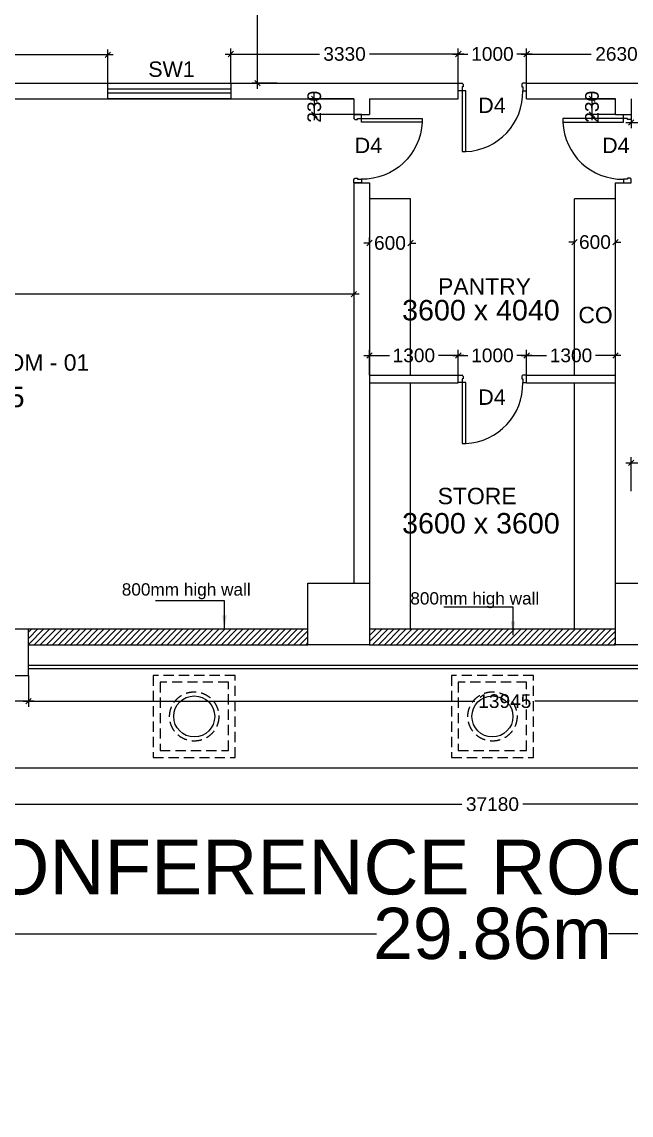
# Model space of a CAD drawing. Extents: x 7620542 to 7843793, y -6476226 to -6093835.
# Drawn here: x 7694532 to 7703449, y -6461907 to -6445912 of the extents above; entities that cross this region are included whole.
import ezdxf
from ezdxf.enums import TextEntityAlignment as Align

# ---------------------------------------------------------------- set-up
doc = ezdxf.new("R2010")
doc.units = 0
doc.header["$LTSCALE"] = 600
doc.header["$MEASUREMENT"] = 0
doc.header["$PDMODE"] = 35
doc.linetypes.add('HIDDEN', pattern=[0.375, 0.25, -0.125])
doc.layers.get('0').update_dxf_attribs({"linetype": 'CONTINUOUS'})
doc.layers.get('Defpoints').update_dxf_attribs({"linetype": 'CONTINUOUS'})
for name, color, linetype in [('chajja', 7, 'CONTINUOUS'), ('Counter', 7, 'CONTINUOUS'), ('DIM', 8, 'CONTINUOUS'), ('DIM-TEXT', 8, 'CONTINUOUS'), ('DOOR', 32, 'CONTINUOUS'), ('furniture', 33, 'CONTINUOUS'), ('joinery', 7, 'CONTINUOUS'), ('LA-column', 3, 'CONTINUOUS'), ('REVISIONS', 6, 'CONTINUOUS'), ('Room Dim', 1, 'CONTINUOUS'), ('TEXT', 6, 'CONTINUOUS'), ('wall hat', 172, 'CONTINUOUS'), ('Walls', 7, 'CONTINUOUS'), ('WIN', 151, 'CONTINUOUS'), ('Working Dim', 5, 'CONTINUOUS')]:
    doc.layers.add(name, color=color, linetype=linetype)
doc.styles.add('ari', font='arial.ttf')
doc.styles.add('ARIAL', font='arial.ttf')
doc.styles.add('RT', font='romant.shx')
doc.styles.get("Standard").update_dxf_attribs({"font": 'romans.shx'})
doc.dimstyles.new('int. dim', dxfattribs={"dimtxt": 450, "dimasz": 80, "dimexe": 80, "dimexo": 0, "dimgap": 70, "dimtad": 0, "dimdec": 0, "dimzin": 12, "dimdsep": 46, "dimtxsty": 'ari', "dimblk": 'OBLIQUE', "dimcen": 2, "dimdle": 80, "dimclrd": 256, "dimclre": 256, "dimclrt": 6, "dimadec": 0, "dimazin": 0, "dimtfac": 1, "dimtdec": 0, "dimtix": 1, "dimtmove": 2, "dimatfit": 3, "dimfxl": 1, "dimtolj": 1, "dimtzin": 0, "dimlwd": -1, "dimlwe": -1, "dimarcsym": 0})
doc.dimstyles.new('STANDARD$0', dxfattribs={"dimscale": 0, "dimtxt": 150, "dimasz": 125, "dimexe": 0.75, "dimexo": 1, "dimgap": 25, "dimtad": 1, "dimdec": 0, "dimdsep": 46, "dimtxsty": 'Standard', "dimblk1": 'DOT', "dimblk2": 'DOT', "dimsah": 1, "dimcen": 2.5, "dimclrd": 1, "dimclre": 1, "dimclrt": 3, "dimadec": 0, "dimazin": 0, "dimtfac": 1, "dimtdec": 0, "dimtmove": 0, "dimatfit": 3, "dimldrblk": 'DOT', "dimfxl": 1, "dimtolj": 1, "dimtzin": 0, "dimarcsym": 0})
doc.dimstyles.new('TEXT', dxfattribs={"dimscale": 0, "dimtxt": 600, "dimasz": 300, "dimexe": 300, "dimexo": 30, "dimgap": 50, "dimtad": 0, "dimdec": 0, "dimzin": 0, "dimdsep": 46, "dimtxsty": 'RT', "dimblk": 'OBLIQUE', "dimcen": 0.09, "dimdle": 300, "dimclrd": 256, "dimclre": 256, "dimclrt": 170, "dimadec": 0, "dimazin": 0, "dimtfac": 1, "dimtdec": 0, "dimtofl": 0, "dimtmove": 2, "dimatfit": 3, "dimfxl": 1, "dimfrac": 2, "dimtolj": 1, "dimtzin": 0, "dimlwd": -1, "dimlwe": -1, "dimarcsym": 0})

# ---------------------------------------------------------------- blocks, each defined once
blk = doc.blocks.new('_Oblique')
at = {"color": 0, "linetype": 'ByBlock', "lineweight": -2}
blk.add_line((-0.5, -0.5), (0.5, 0.5), dxfattribs=at)
blk = doc.blocks.new('*D411')
at = {"layer": 'Defpoints', "color": 0, "transparency": 16777216}
for p in [(7686719, -6449641, 5), (7699389, -6449641, 14), (7699389, -6449895)]:
    blk.add_point(p, dxfattribs=at)
at = {"layer": 'Working Dim', "transparency": 16777216}
for p, q in [((7686719, -6449641), (7686719, -6449975)), ((7699389, -6449641), (7699389, -6449975)), ((7686639, -6449895), (7692617, -6449895)), ((7699469, -6449895), (7693491, -6449895))]:
    blk.add_line(p, q, dxfattribs=at)
at = {"layer": 'Working Dim', "transparency": 16777216, "xscale": 80, "yscale": 80, "zscale": 80, "rotation": 180}
blk.add_blockref('_Oblique', (7686719, -6449895), dxfattribs=at)
at = {"layer": 'Working Dim', "transparency": 16777216, "xscale": 80, "yscale": 80, "zscale": 80}
blk.add_blockref('_Oblique', (7699389, -6449895), dxfattribs=at)
at = {"layer": 'Working Dim', "color": 6, "transparency": 16777216, "insert": (7693054, -6449895), "char_height": 200, "attachment_point": 5, "style": 'ari'}
blk.add_mtext('\\A1;12670', dxfattribs=at)
blk = doc.blocks.new('*D413')
at = {"layer": 'Defpoints', "color": 0, "transparency": 16777216}
for p in [(7716119, -6452362), (7703449, -6452776, 14), (7716119, -6452776, 5)]:
    blk.add_point(p, dxfattribs=at)
at = {"layer": 'Working Dim', "transparency": 16777216}
for p, q in [((7703449, -6452776), (7703449, -6452282)), ((7716119, -6452776), (7716119, -6452282)), ((7703369, -6452362), (7709347, -6452362)), ((7716199, -6452362), (7710221, -6452362))]:
    blk.add_line(p, q, dxfattribs=at)
at = {"layer": 'Working Dim', "transparency": 16777216, "xscale": 80, "yscale": 80, "zscale": 80, "rotation": 180}
blk.add_blockref('_Oblique', (7703449, -6452362), dxfattribs=at)
at = {"layer": 'Working Dim', "transparency": 16777216, "xscale": 80, "yscale": 80, "zscale": 80}
blk.add_blockref('_Oblique', (7716119, -6452362), dxfattribs=at)
at = {"layer": 'Working Dim', "color": 6, "transparency": 16777216, "insert": (7709784, -6452362), "char_height": 200, "attachment_point": 5, "style": 'ari'}
blk.add_mtext('\\A1;12670', dxfattribs=at)
blk = doc.blocks.new('*D415')
at = {"layer": 'Defpoints', "color": 0, "transparency": 16777216}
for p in [(7697980, -6440949), (7698268, -6440949, 5), (7698268, -6446809, 14)]:
    blk.add_point(p, dxfattribs=at)
at = {"layer": 'Working Dim', "transparency": 16777216}
for p, q in [((7698268, -6440949), (7697900, -6440949)), ((7697980, -6440869), (7697980, -6443511)), ((7697980, -6446889), (7697980, -6444247)), ((7698268, -6446809), (7697900, -6446809))]:
    blk.add_line(p, q, dxfattribs=at)
at = {"layer": 'Working Dim', "transparency": 16777216, "xscale": 80, "yscale": 80, "zscale": 80}
for p, rotation in [((7697980, -6440949), 90), ((7697980, -6446809), 270)]:
    blk.add_blockref('_Oblique', p, dxfattribs=dict(at, rotation=rotation))
at = {"layer": 'Working Dim', "color": 6, "transparency": 16777216, "insert": (7697980, -6443879), "char_height": 200, "attachment_point": 5, "rotation": 90, "style": 'ari'}
blk.add_mtext('\\A1;5860', dxfattribs=at)
blk = doc.blocks.new('*D828')
at = {"layer": 'Defpoints', "color": 0, "linetype": 'Continuous', "transparency": 16777216}
for p in [(7716349, -6454724, 4), (7686129, -6454884, 0), (7686129, -6458283)]:
    blk.add_point(p, dxfattribs=at)
at = {"layer": 'DIM-TEXT', "transparency": 16777216}
for p, q in [((7716349, -6454724), (7716349, -6458583)), ((7686129, -6454884), (7686129, -6458583)), ((7685829, -6458283), (7693264, -6458283)), ((7716649, -6458283), (7709214, -6458283))]:
    blk.add_line(p, q, dxfattribs=at)
at = {"layer": 'DIM-TEXT', "linetype": 'Continuous', "transparency": 16777216, "xscale": 300, "yscale": 300, "zscale": 300, "rotation": 180}
blk.add_blockref('_Oblique', (7686129, -6458283), dxfattribs=at)
at = {"layer": 'DIM-TEXT', "linetype": 'Continuous', "transparency": 16777216, "xscale": 300, "yscale": 300, "zscale": 300}
blk.add_blockref('_Oblique', (7716349, -6458283), dxfattribs=at)
at = {"layer": 'DIM-TEXT', "color": 170, "linetype": 'Continuous', "transparency": 16777216, "insert": (7701239, -6458283), "char_height": 750, "attachment_point": 5, "style": 'ari'}
blk.add_mtext('\\A1;{\\H1.067x;CONFERENCE ROOMS - 1 & 2}', dxfattribs=at)
blk = doc.blocks.new('*D877')
at = {"layer": 'Defpoints', "color": 0, "transparency": 16777216}
for p in [(7686489, -6454804), (7716349, -6455024), (7716349, -6459253)]:
    blk.add_point(p, dxfattribs=at)
at = {"layer": 'DIM', "color": 8, "transparency": 16777216}
for p, q in [((7686489, -6454804), (7686489, -6459553)), ((7716349, -6455024), (7716349, -6459553)), ((7686189, -6459253), (7699720, -6459253)), ((7716649, -6459253), (7703118, -6459253))]:
    blk.add_line(p, q, dxfattribs=at)
at = {"layer": 'DIM', "color": 8, "transparency": 16777216, "xscale": 300, "yscale": 300, "zscale": 300, "rotation": 180}
blk.add_blockref('_Oblique', (7686489, -6459253), dxfattribs=at)
at = {"layer": 'DIM', "color": 8, "transparency": 16777216, "xscale": 300, "yscale": 300, "zscale": 300}
blk.add_blockref('_Oblique', (7716349, -6459253), dxfattribs=at)
at = {"layer": 'DIM', "color": 7, "transparency": 16777216, "insert": (7701419, -6459253), "char_height": 750, "attachment_point": 5, "style": 'ari'}
blk.add_mtext('\\A1;29.86m', dxfattribs=at)
blk = doc.blocks.new('*D1177')
at = {"layer": 'Defpoints', "color": 0, "transparency": 16777216}
for p in [(7703449, -6447039), (7704549, -6447039), (7704549, -6447385)]:
    blk.add_point(p, dxfattribs=at)
at = {"layer": 'Working Dim', "transparency": 16777216}
for p, q in [((7703449, -6447039), (7703449, -6447465)), ((7704549, -6447039), (7704549, -6447465)), ((7703369, -6447385), (7703640, -6447385)), ((7704629, -6447385), (7704358, -6447385))]:
    blk.add_line(p, q, dxfattribs=at)
at = {"layer": 'Working Dim', "transparency": 16777216, "xscale": 80, "yscale": 80, "zscale": 80, "rotation": 180}
blk.add_blockref('_Oblique', (7703449, -6447385), dxfattribs=at)
at = {"layer": 'Working Dim', "transparency": 16777216, "xscale": 80, "yscale": 80, "zscale": 80}
blk.add_blockref('_Oblique', (7704549, -6447385), dxfattribs=at)
at = {"layer": 'Working Dim', "color": 6, "transparency": 16777216, "insert": (7703999, -6447385), "char_height": 200, "attachment_point": 5, "style": 'ari'}
blk.add_mtext('\\A1;1100', dxfattribs=at)
blk = doc.blocks.new('A$C760F7CC1')
at = {"layer": 'Working Dim', "color": 8, "linetype": 'HIDDEN'}
for points in [[(0, 1200), (0, 0), (1200, 0), (1200, 1200)], [(100, 1100), (100, 100), (1100, 100), (1100, 1100)]]:
    blk.add_lwpolyline(points, close=True, dxfattribs=at)
blk.add_circle((600, 600), 360, dxfattribs=at)
at = {"layer": 'Working Dim', "color": 3, "linetype": 'Continuous'}
blk.add_circle((600, 600), 300, dxfattribs=at)
blk = doc.blocks.new('*D1910')
at = {"layer": 'Defpoints', "color": 0, "transparency": 16777216}
for p in [(7682829, -6456824, -21), (7720009, -6456824, -21), (7720009, -6457358)]:
    blk.add_point(p, dxfattribs=at)
at = {"layer": 'Working Dim', "transparency": 16777216}
for p, q in [((7682829, -6456824), (7682829, -6457438)), ((7720009, -6456824), (7720009, -6457438)), ((7682749, -6457358), (7700973, -6457358)), ((7720089, -6457358), (7701865, -6457358))]:
    blk.add_line(p, q, dxfattribs=at)
at = {"layer": 'Working Dim', "transparency": 16777216, "xscale": 80, "yscale": 80, "zscale": 80, "rotation": 180}
blk.add_blockref('_Oblique', (7682829, -6457358), dxfattribs=at)
at = {"layer": 'Working Dim', "transparency": 16777216, "xscale": 80, "yscale": 80, "zscale": 80}
blk.add_blockref('_Oblique', (7720009, -6457358), dxfattribs=at)
at = {"layer": 'Working Dim', "color": 6, "transparency": 16777216, "insert": (7701419, -6457358), "char_height": 200, "attachment_point": 5, "style": 'ari'}
blk.add_mtext('\\A1;37180', dxfattribs=at)
blk = doc.blocks.new('*D1924')
at = {"layer": 'Defpoints', "color": 0, "transparency": 16777216}
for p in [(7692629, -6455474, 27), (7694629, -6455474, 27), (7694629, -6455851)]:
    blk.add_point(p, dxfattribs=at)
at = {"layer": 'Working Dim', "transparency": 16777216}
for p, q in [((7692629, -6455474), (7692629, -6455931)), ((7694629, -6455474), (7694629, -6455931)), ((7692549, -6455851), (7693259, -6455851)), ((7694709, -6455851), (7693999, -6455851))]:
    blk.add_line(p, q, dxfattribs=at)
at = {"layer": 'Working Dim', "transparency": 16777216, "xscale": 80, "yscale": 80, "zscale": 80, "rotation": 180}
blk.add_blockref('_Oblique', (7692629, -6455851), dxfattribs=at)
at = {"layer": 'Working Dim', "transparency": 16777216, "xscale": 80, "yscale": 80, "zscale": 80}
blk.add_blockref('_Oblique', (7694629, -6455851), dxfattribs=at)
at = {"layer": 'Working Dim', "color": 6, "transparency": 16777216, "insert": (7693629, -6455851), "char_height": 200, "attachment_point": 5, "style": 'ari'}
blk.add_mtext('\\A1;2000', dxfattribs=at)
blk = doc.blocks.new('*D1925')
at = {"layer": 'Defpoints', "color": 0, "transparency": 16777216}
for p in [(7694629, -6455474, 27), (7708572, -6455474, 27), (7708572, -6455851)]:
    blk.add_point(p, dxfattribs=at)
at = {"layer": 'Working Dim', "transparency": 16777216}
for p, q in [((7694629, -6455474), (7694629, -6455931)), ((7708572, -6455474), (7708572, -6455931)), ((7694549, -6455851), (7701163, -6455851)), ((7708652, -6455851), (7702038, -6455851))]:
    blk.add_line(p, q, dxfattribs=at)
at = {"layer": 'Working Dim', "transparency": 16777216, "xscale": 80, "yscale": 80, "zscale": 80, "rotation": 180}
blk.add_blockref('_Oblique', (7694629, -6455851), dxfattribs=at)
at = {"layer": 'Working Dim', "transparency": 16777216, "xscale": 80, "yscale": 80, "zscale": 80}
blk.add_blockref('_Oblique', (7708572, -6455851), dxfattribs=at)
at = {"layer": 'Working Dim', "color": 6, "transparency": 16777216, "insert": (7701600, -6455851), "char_height": 200, "attachment_point": 5, "style": 'ari'}
blk.add_mtext('\\A1;13945', dxfattribs=at)
blk = doc.blocks.new('1000')
at = {"layer": 'DOOR'}
for p, q in [((0, -100), (0, 0)), ((0, 0), (50, 0)), ((50, -100), (0, -100)), ((50, 0), (50, -2)), ((63, -49), (50, -49)), ((50, -49), (50, -100)), ((50, -100), (50, -901)), ((100, -100), (50, -100)), ((63, -13), (61, -13)), ((63, -13), (63, -49)), ((100, -901), (100, -100)), ((837, -13), (837, -49)), ((837, -13), (839, -13)), ((837, -49), (850, -49)), ((850, 0), (850, -2)), ((900, 0), (850, 0)), ((850, -49), (850, -100)), ((850, -100), (900, -100)), ((900, -100), (900, 0)), ((50, -901), (100, -901))]:
    blk.add_line(p, q, dxfattribs=at)
for centre, major_axis, start_param, end_param in [((50, -13), (-7.95, 7.95), 3.926991, 5.497787), ((850, -13), (7.95, 7.95), 0.785398, 2.356194)]:
    blk.add_ellipse(centre, major_axis=major_axis, ratio=1, start_param=start_param, end_param=end_param, dxfattribs=at)
at = {"layer": 'DOOR', "color": 145}
blk.add_ellipse((64, -115), major_axis=(-520, 590), ratio=1, start_param=2.464943, end_param=4.009476, dxfattribs=at)
blk = doc.blocks.new('*D2127')
at = {"layer": 'Defpoints', "color": 0, "transparency": 16777216}
for p in [(7699389, -6447039), (7698812, -6447269), (7699389, -6447269)]:
    blk.add_point(p, dxfattribs=at)
at = {"layer": 'Working Dim', "transparency": 16777216}
for p, q in [((7699389, -6447039), (7698732, -6447039)), ((7698812, -6447039), (7698812, -6446959)), ((7698812, -6447039), (7698812, -6447269)), ((7699389, -6447269), (7698732, -6447269)), ((7698812, -6447269), (7698812, -6447349))]:
    blk.add_line(p, q, dxfattribs=at)
at = {"layer": 'Working Dim', "transparency": 16777216, "xscale": 80, "yscale": 80, "zscale": 80}
for p, rotation in [((7698812, -6447039), 270), ((7698812, -6447269), 90)]:
    blk.add_blockref('_Oblique', p, dxfattribs=dict(at, rotation=rotation))
at = {"layer": 'Working Dim', "color": 6, "transparency": 16777216, "insert": (7698812, -6447154), "char_height": 200, "attachment_point": 5, "rotation": 90, "style": 'ari'}
blk.add_mtext('\\A1;230', dxfattribs=at)
blk = doc.blocks.new('*D2128')
at = {"layer": 'Defpoints', "color": 0, "transparency": 16777216}
for p in [(7699619, -6449147), (7700219, -6449147), (7700219, -6449147)]:
    blk.add_point(p, dxfattribs=at)
at = {"layer": 'Working Dim', "transparency": 16777216}
for p, q in [((7699619, -6449147), (7699539, -6449147)), ((7699619, -6449147), (7699619, -6449067)), ((7699619, -6449147), (7699628, -6449147)), ((7700219, -6449147), (7700210, -6449147)), ((7700219, -6449147), (7700219, -6449067)), ((7700219, -6449147), (7700299, -6449147))]:
    blk.add_line(p, q, dxfattribs=at)
at = {"layer": 'Working Dim', "transparency": 16777216, "xscale": 80, "yscale": 80, "zscale": 80}
blk.add_blockref('_Oblique', (7699619, -6449147), dxfattribs=at)
at = {"layer": 'Working Dim', "transparency": 16777216, "xscale": 80, "yscale": 80, "zscale": 80, "rotation": 180}
blk.add_blockref('_Oblique', (7700219, -6449147), dxfattribs=at)
at = {"layer": 'Working Dim', "color": 6, "transparency": 16777216, "insert": (7699919, -6449147), "char_height": 200, "attachment_point": 5, "style": 'ari'}
blk.add_mtext('\\A1;600', dxfattribs=at)
blk = doc.blocks.new('*D2129')
at = {"layer": 'Defpoints', "color": 0, "transparency": 16777216}
for p in [(7702619, -6449147), (7703219, -6449134), (7703219, -6449147)]:
    blk.add_point(p, dxfattribs=at)
at = {"layer": 'Working Dim', "transparency": 16777216}
for p, q in [((7702619, -6449134), (7702539, -6449134)), ((7702619, -6449147), (7702619, -6449054)), ((7702619, -6449134), (7702628, -6449134)), ((7703219, -6449134), (7703210, -6449134)), ((7703219, -6449147), (7703219, -6449054)), ((7703219, -6449134), (7703299, -6449134))]:
    blk.add_line(p, q, dxfattribs=at)
at = {"layer": 'Working Dim', "transparency": 16777216, "xscale": 80, "yscale": 80, "zscale": 80}
blk.add_blockref('_Oblique', (7702619, -6449134), dxfattribs=at)
at = {"layer": 'Working Dim', "transparency": 16777216, "xscale": 80, "yscale": 80, "zscale": 80, "rotation": 180}
blk.add_blockref('_Oblique', (7703219, -6449134), dxfattribs=at)
at = {"layer": 'Working Dim', "color": 6, "transparency": 16777216, "insert": (7702919, -6449134), "char_height": 200, "attachment_point": 5, "style": 'ari'}
blk.add_mtext('\\A1;600', dxfattribs=at)
blk = doc.blocks.new('*D2130')
at = {"layer": 'Defpoints', "color": 0, "transparency": 16777216}
for p in [(7700919, -6450792), (7699619, -6451079, 19), (7700919, -6451079, 19)]:
    blk.add_point(p, dxfattribs=at)
at = {"layer": 'Working Dim', "transparency": 16777216}
for p, q in [((7699619, -6451079), (7699619, -6450712)), ((7700919, -6451079), (7700919, -6450712)), ((7699539, -6450792), (7699910, -6450792)), ((7700999, -6450792), (7700628, -6450792))]:
    blk.add_line(p, q, dxfattribs=at)
at = {"layer": 'Working Dim', "transparency": 16777216, "xscale": 80, "yscale": 80, "zscale": 80, "rotation": 180}
blk.add_blockref('_Oblique', (7699619, -6450792), dxfattribs=at)
at = {"layer": 'Working Dim', "transparency": 16777216, "xscale": 80, "yscale": 80, "zscale": 80}
blk.add_blockref('_Oblique', (7700919, -6450792), dxfattribs=at)
at = {"layer": 'Working Dim', "color": 6, "transparency": 16777216, "insert": (7700269, -6450792), "char_height": 200, "attachment_point": 5, "style": 'ari'}
blk.add_mtext('\\A1;1300', dxfattribs=at)
blk = doc.blocks.new('*D2131')
at = {"layer": 'Defpoints', "color": 0, "transparency": 16777216}
for p in [(7701919, -6450792), (7700919, -6451079, 19), (7701919, -6451079, 19)]:
    blk.add_point(p, dxfattribs=at)
at = {"layer": 'Working Dim', "transparency": 16777216}
for p, q in [((7700919, -6451079), (7700919, -6450712)), ((7701919, -6451079), (7701919, -6450712)), ((7700839, -6450792), (7701060, -6450792)), ((7701999, -6450792), (7701778, -6450792))]:
    blk.add_line(p, q, dxfattribs=at)
at = {"layer": 'Working Dim', "transparency": 16777216, "xscale": 80, "yscale": 80, "zscale": 80, "rotation": 180}
blk.add_blockref('_Oblique', (7700919, -6450792), dxfattribs=at)
at = {"layer": 'Working Dim', "transparency": 16777216, "xscale": 80, "yscale": 80, "zscale": 80}
blk.add_blockref('_Oblique', (7701919, -6450792), dxfattribs=at)
at = {"layer": 'Working Dim', "color": 6, "transparency": 16777216, "insert": (7701419, -6450792), "char_height": 200, "attachment_point": 5, "style": 'ari'}
blk.add_mtext('\\A1;1000', dxfattribs=at)
blk = doc.blocks.new('*D2132')
at = {"layer": 'Defpoints', "color": 0, "transparency": 16777216}
for p in [(7703219, -6450792), (7701919, -6451079, 19), (7703219, -6451079)]:
    blk.add_point(p, dxfattribs=at)
at = {"layer": 'Working Dim', "transparency": 16777216}
for p, q in [((7701919, -6451079), (7701919, -6450712)), ((7703219, -6451079), (7703219, -6450712)), ((7701839, -6450792), (7702210, -6450792)), ((7703299, -6450792), (7702928, -6450792))]:
    blk.add_line(p, q, dxfattribs=at)
at = {"layer": 'Working Dim', "transparency": 16777216, "xscale": 80, "yscale": 80, "zscale": 80, "rotation": 180}
blk.add_blockref('_Oblique', (7701919, -6450792), dxfattribs=at)
at = {"layer": 'Working Dim', "transparency": 16777216, "xscale": 80, "yscale": 80, "zscale": 80}
blk.add_blockref('_Oblique', (7703219, -6450792), dxfattribs=at)
at = {"layer": 'Working Dim', "color": 6, "transparency": 16777216, "insert": (7702569, -6450792), "char_height": 200, "attachment_point": 5, "style": 'ari'}
blk.add_mtext('\\A1;1300', dxfattribs=at)
blk = doc.blocks.new('*D2133')
at = {"layer": 'Defpoints', "color": 0, "transparency": 16777216}
for p in [(7703219, -6447039), (7702876, -6447269), (7703219, -6447269)]:
    blk.add_point(p, dxfattribs=at)
at = {"layer": 'Working Dim', "transparency": 16777216}
for p, q in [((7703219, -6447039), (7702796, -6447039)), ((7702876, -6447039), (7702876, -6446959)), ((7702876, -6447039), (7702876, -6447269)), ((7703219, -6447269), (7702796, -6447269)), ((7702876, -6447269), (7702876, -6447349))]:
    blk.add_line(p, q, dxfattribs=at)
at = {"layer": 'Working Dim', "transparency": 16777216, "xscale": 80, "yscale": 80, "zscale": 80}
for p, rotation in [((7702876, -6447039), 270), ((7702876, -6447269), 90)]:
    blk.add_blockref('_Oblique', p, dxfattribs=dict(at, rotation=rotation))
at = {"layer": 'Working Dim', "color": 6, "transparency": 16777216, "insert": (7702876, -6447154), "char_height": 200, "attachment_point": 5, "rotation": 90, "style": 'ari'}
blk.add_mtext('\\A1;230', dxfattribs=at)
blk = doc.blocks.new('*D2135')
at = {"layer": 'Defpoints', "color": 0, "transparency": 16777216}
for p in [(7695789, -6446394), (7692164, -6446809), (7695789, -6446809)]:
    blk.add_point(p, dxfattribs=at)
at = {"layer": 'Working Dim', "transparency": 16777216}
for p, q in [((7692084, -6446394), (7693607, -6446394)), ((7692164, -6446809), (7692164, -6446314)), ((7695869, -6446394), (7694346, -6446394)), ((7695789, -6446809), (7695789, -6446314))]:
    blk.add_line(p, q, dxfattribs=at)
at = {"layer": 'Working Dim', "transparency": 16777216, "xscale": 80, "yscale": 80, "zscale": 80, "rotation": 180}
blk.add_blockref('_Oblique', (7692164, -6446394), dxfattribs=at)
at = {"layer": 'Working Dim', "transparency": 16777216, "xscale": 80, "yscale": 80, "zscale": 80}
blk.add_blockref('_Oblique', (7695789, -6446394), dxfattribs=at)
at = {"layer": 'Working Dim', "color": 6, "transparency": 16777216, "insert": (7693976, -6446394), "char_height": 200, "attachment_point": 5, "style": 'ari'}
blk.add_mtext('\\A1;3625', dxfattribs=at)
blk = doc.blocks.new('*D2136')
at = {"layer": 'Defpoints', "color": 0, "transparency": 16777216}
for p in [(7700919, -6446382), (7697589, -6446809), (7700919, -6446809)]:
    blk.add_point(p, dxfattribs=at)
at = {"layer": 'Working Dim', "transparency": 16777216}
for p, q in [((7697509, -6446382), (7698886, -6446382)), ((7697589, -6446809), (7697589, -6446302)), ((7700999, -6446382), (7699622, -6446382)), ((7700919, -6446809), (7700919, -6446302))]:
    blk.add_line(p, q, dxfattribs=at)
at = {"layer": 'Working Dim', "transparency": 16777216, "xscale": 80, "yscale": 80, "zscale": 80, "rotation": 180}
blk.add_blockref('_Oblique', (7697589, -6446382), dxfattribs=at)
at = {"layer": 'Working Dim', "transparency": 16777216, "xscale": 80, "yscale": 80, "zscale": 80}
blk.add_blockref('_Oblique', (7700919, -6446382), dxfattribs=at)
at = {"layer": 'Working Dim', "color": 6, "transparency": 16777216, "insert": (7699254, -6446382), "char_height": 200, "attachment_point": 5, "style": 'ari'}
blk.add_mtext('\\A1;3330', dxfattribs=at)
blk = doc.blocks.new('*D2137')
at = {"layer": 'Defpoints', "color": 0, "transparency": 16777216}
for p in [(7701919, -6446382), (7700919, -6446809), (7701919, -6446809)]:
    blk.add_point(p, dxfattribs=at)
at = {"layer": 'Working Dim', "transparency": 16777216}
for p, q in [((7700839, -6446382), (7701060, -6446382)), ((7700919, -6446809), (7700919, -6446302)), ((7701999, -6446382), (7701778, -6446382)), ((7701919, -6446809), (7701919, -6446302))]:
    blk.add_line(p, q, dxfattribs=at)
at = {"layer": 'Working Dim', "transparency": 16777216, "xscale": 80, "yscale": 80, "zscale": 80, "rotation": 180}
blk.add_blockref('_Oblique', (7700919, -6446382), dxfattribs=at)
at = {"layer": 'Working Dim', "transparency": 16777216, "xscale": 80, "yscale": 80, "zscale": 80}
blk.add_blockref('_Oblique', (7701919, -6446382), dxfattribs=at)
at = {"layer": 'Working Dim', "color": 6, "transparency": 16777216, "insert": (7701419, -6446382), "char_height": 200, "attachment_point": 5, "style": 'ari'}
blk.add_mtext('\\A1;1000', dxfattribs=at)
blk = doc.blocks.new('*D2138')
at = {"layer": 'Defpoints', "color": 0, "transparency": 16777216}
for p in [(7704549, -6446382), (7701919, -6446809), (7704549, -6446809)]:
    blk.add_point(p, dxfattribs=at)
at = {"layer": 'Working Dim', "transparency": 16777216}
for p, q in [((7701839, -6446382), (7702864, -6446382)), ((7701919, -6446809), (7701919, -6446302)), ((7704629, -6446382), (7703604, -6446382)), ((7704549, -6446809), (7704549, -6446302))]:
    blk.add_line(p, q, dxfattribs=at)
at = {"layer": 'Working Dim', "transparency": 16777216, "xscale": 80, "yscale": 80, "zscale": 80, "rotation": 180}
blk.add_blockref('_Oblique', (7701919, -6446382), dxfattribs=at)
at = {"layer": 'Working Dim', "transparency": 16777216, "xscale": 80, "yscale": 80, "zscale": 80}
blk.add_blockref('_Oblique', (7704549, -6446382), dxfattribs=at)
at = {"layer": 'Working Dim', "color": 6, "transparency": 16777216, "insert": (7703234, -6446382), "char_height": 200, "attachment_point": 5, "style": 'ari'}
blk.add_mtext('\\A1;2630', dxfattribs=at)

msp = doc.modelspace()

# ---------------------------------------------------------------- hatches: boundary and pattern name
at = {"layer": 'wall hat'}
h = msp.add_hatch(dxfattribs=at)
h.set_pattern_fill('ANSI31', color=256, scale=500, style=0)
h.paths.add_polyline_path([(7698718.976, -6454793.934), (7694629.029, -6454793.934), (7694629.029, -6455023.934), (7698718.976, -6455023.934)])
h = msp.add_hatch(dxfattribs=at)
h.set_pattern_fill('ANSI31', color=256, scale=500, style=0)
h.paths.add_polyline_path([(7703219.146, -6454793.957), (7699618.976, -6454793.962), (7699618.976, -6455024.009), (7703219.146, -6455024.004)])

# ---------------------------------------------------------------- linework, layer by layer
at = {"layer": 'chajja', "color": 6, "linetype": 'Continuous'}
msp.add_line((7682829.033, -6456823.679, -62.696), (7720009.232, -6456823.679, -62.696), dxfattribs=at)
at = {"layer": 'Counter', "color": 7}
for p, q in [((7700219.15, -6448498.88, -14.83), (7699618.705, -6448498.88, -14.83)), ((7700219.15, -6451078.961, -14.83), (7700219.15, -6448498.88, -14.83)), ((7702618.965, -6451078.958, -14.83), (7702618.965, -6448498.88, -14.83)), ((7703218.965, -6448498.88, -14.83), (7702618.965, -6448498.88, -14.83)), ((7700219.15, -6454793.961, -14.83), (7700219.15, -6451193.961, -14.83)), ((7702618.969, -6454793.958, 4.007), (7702618.965, -6451193.958, -14.83))]:
    msp.add_line(p, q, dxfattribs=at)
at = {"layer": 'furniture', "color": 6}
msp.add_line((7699618.529, -6454793.962, 4.007), (7702618.789, -6454793.958, 4.007), dxfattribs=at)
at = {"layer": 'LA-column', "color": 2, "flags": 128}
for points, elevation in [([(7699618.973, -6455023.934), (7698718.973, -6455023.934), (7698718.973, -6454123.934), (7699618.973, -6454123.934)], -5.339), ([(7704119.146, -6455023.934), (7703219.146, -6455023.934), (7703219.146, -6454123.934), (7704119.146, -6454123.934)], 4.007)]:
    msp.add_lwpolyline(points, close=True, dxfattribs=dict(at, elevation=elevation))
at = {"layer": 'REVISIONS'}
for p, q in [((7699618.705, -6451078.962, 4.007), (7700918.841, -6451078.961, 4.007)), ((7699618.705, -6451193.962, 4.007), (7700918.841, -6451193.961, 4.007)), ((7700918.841, -6451193.961, 4.007), (7700918.841, -6451078.961, 4.007)), ((7701918.841, -6451078.96, 4.007), (7703219.142, -6451078.957, 4.007)), ((7701918.841, -6451193.96, 4.007), (7701918.841, -6451078.96, 4.007)), ((7701918.841, -6451193.96, 4.007), (7703219.142, -6451193.957, 4.007))]:
    msp.add_line(p, q, dxfattribs=at)
at = {"layer": 'Walls', "linetype": 'Continuous'}
for p, q in [((7692753.981, -6446808.92, -14.83), (7700918.835, -6446808.92, -14.83)), ((7700918.835, -6447038.92, -14.83), (7700918.835, -6446808.92, -14.83)), ((7701918.835, -6446808.94, -14.83), (7704549.247, -6446808.936, -14.83)), ((7701918.835, -6447038.92, -14.83), (7701918.835, -6446808.939, -14.83)), ((7689163.715, -6447038.92, -14.83), (7699388.705, -6447038.92, -14.83)), ((7699388.705, -6447038.92, -14.83), (7699388.705, -6447268.9, -14.83)), ((7699618.705, -6447038.92, -14.83), (7700918.835, -6447038.92, -14.83)), ((7699618.705, -6447038.92, -14.83), (7699618.705, -6447268.9, -14.83)), ((7701918.835, -6447038.92, -14.83), (7703218.965, -6447038.92, -14.83)), ((7703218.965, -6447268.9, -14.83), (7703218.965, -6447038.92, -14.83)), ((7699388.705, -6447268.9, -14.83), (7699618.705, -6447268.9, -14.83)), ((7703218.965, -6447268.9, -14.83), (7703448.965, -6447268.9, -14.83)), ((7699388.705, -6448268.9, -14.83), (7699388.705, -6454123.724, -14.83)), ((7699388.705, -6448268.9, -14.83), (7699618.705, -6448268.9, -14.83)), ((7699618.705, -6448268.9, -14.83), (7699618.705, -6454123.724, -14.83)), ((7703218.965, -6454123.725, -14.83), (7703218.965, -6448268.9, -14.83)), ((7703218.965, -6448268.9, -14.83), (7703448.965, -6448268.9, -14.83)), ((7693529.029, -6454793.934, 4.007), (7694629.053, -6454793.934, 4.007)), ((7694629.053, -6455473.746, -36.104), (7694629.053, -6454793.764, -36.104))]:
    msp.add_line(p, q, dxfattribs=at)
at = {"layer": 'Walls', "color": 6, "linetype": 'Continuous'}
for p, q in [((7694629.053, -6454793.934, 4.007), (7698718.976, -6454793.934, 4.007)), ((7699618.976, -6454793.962, 4.007), (7703219.146, -6454793.957, 4.007)), ((7694629.053, -6455023.934, 4.007), (7698718.976, -6455023.934, 4.007)), ((7699618.976, -6455024.009, 4.007), (7703219.146, -6455024.004, 4.007))]:
    msp.add_line(p, q, dxfattribs=at)
at = {"layer": 'Walls', "linetype": 'Continuous', "elevation": -36.104}
msp.add_lwpolyline([(7692629.053, -6455023.746), (7692629.053, -6455473.746), (7694629.053, -6455473.746)], dxfattribs=at)
at = {"layer": 'WIN', "color": 4, "linetype": 'Continuous'}
for p, q in [((7694629.053, -6455323.746, -36.104), (7708571.596, -6455323.746, -36.104)), ((7694629.053, -6455373.746, -36.104), (7708571.596, -6455373.746, -36.104))]:
    msp.add_line(p, q, dxfattribs=at)
at = {"layer": 'WIN', "linetype": 'Continuous', "elevation": -14.83}
for points in [[(7695788.705, -6446808.92), (7697588.705, -6446808.92), (7697588.705, -6447038.92), (7695788.705, -6447038.92)], [(7695788.705, -6446891.703), (7697588.705, -6446891.703), (7697588.705, -6446956.137), (7695788.705, -6446956.137)]]:
    msp.add_lwpolyline(points, close=True, dxfattribs=at)

# ---------------------------------------------------------------- block references
for p in [(7696454.075, -6456673.747, -0.243), (7700819.133, -6456673.747, -8.174)]:
    msp.add_blockref('A$C760F7CC1', p)
at = {"layer": 'DOOR', "linetype": 'Continuous'}
for p, xscale, yscale, zscale, rotation in [((7700918.837, -6446808.938, -14.83), 1.111111115664273, 1.111111115664273, 1.111111115664273, 1.325483580373984e-05), ((7699389.158, -6447268.9, -14.83), -1.111111115664273, 1.111111114732921, 1.111111114893859, 89.99998674516415), ((7703448.965, -6447268.9, -14.83), 1.111111115664273, 1.111111115664273, 1.111111115664273, 270.0000132548358), ((7700918.843, -6451078.956, 4.007), 1.111111115664273, 1.111111115664273, 1.111111115664273, 1.325483580373984e-05)]:
    msp.add_blockref('1000', p, dxfattribs=dict(at, xscale=xscale, yscale=yscale, zscale=zscale, rotation=rotation))

# ---------------------------------------------------------------- texts
at = {"layer": 'Counter', "color": 10, "style": 'ARIAL'}
msp.add_text('CO', height=240, dxfattribs=at).set_placement((7702676.625, -6450320.426, -9.152))
at = {"layer": 'joinery', "style": 'ari'}
for s, p in [('SW1', (7696722.133, -6446716.076, -9.508)), ('D4', (7701411.635, -6447244.607, -14.83)), ('D4', (7699603.835, -6447831.605, -14.83)), ('D4', (7703225.232, -6447831.605, -14.83)), ('D4', (7701411.641, -6451514.625, 4.007))]:
    msp.add_text(s, height=225, dxfattribs=at).set_placement(p, align=Align.CENTER)
at = {"layer": 'Room Dim', "style": 'ARIAL'}
for s, p in [('3600 x 4040', (7701250.278, -6450279.797, -14.83)), ('12670 x 7755', (7693301.308, -6451549.267, -14.83)), ('3600 x 3600', (7701250.278, -6453397.487, -14.83))]:
    msp.add_text(s, height=300, dxfattribs=at).set_placement(p, align=Align.CENTER)
at = {"layer": 'TEXT', "color": 7, "style": 'ARIAL'}
for s, height, p in [('PANTRY', 240, (7701303.149, -6449902.119, -14.83)), ('CONFERENCE ROOM - 01', 240, (7693440.816, -6451015.149, -14.83)), ('STORE', 240, (7701194.852, -6452968.266, -14.83)), ('800mm high wall', 180, (7696937.233, -6454305.39, 4.007)), ('800mm high wall', 180, (7701160.431, -6454435.976, 4.007))]:
    msp.add_text(s, height=height, dxfattribs=at).set_placement(p, align=Align.CENTER)

# ---------------------------------------------------------------- dimensions: what is measured, and where the dimension line sits
at = {"layer": 'DIM'}
dim = msp.add_linear_dim(base=(7716349.054, -6459253.401, -14.83), p1=(7686489.12, -6454803.894, -14.83), p2=(7716349.054, -6455023.916, -14.83), angle=180, dimstyle='STANDARD$0', override={"dimscale": 1, "dimtxt": 750, "dimasz": 300, "dimexe": 300, "dimexo": 0, "dimgap": 1, "dimtad": 0, "dimdec": 2, "dimlfac": 0.001, "dimzin": 0, "dimpost": 'm', "dimtxsty": 'ari', "dimblk1": 'Oblique', "dimblk2": 'Oblique', "dimcen": 0, "dimdle": 300, "dimclrd": 8, "dimclre": 8, "dimclrt": 7, "dimadec": 2, "dimtdec": 2, "dimtmove": 2, "dimfxl": 0.75, "dimfrac": 1, "dimlwd": 65535, "dimlwe": 65535}, dxfattribs=at)
dim.commit()
dim.dimension.update_dxf_attribs({"geometry": '*D877', "text_midpoint": (7701419.087, -6459253.401, -14.83)})
at = {"layer": 'DIM-TEXT', "linetype": 'Continuous'}
dim = msp.add_linear_dim(base=(7686128.698, -6458283.434, -13.458), p1=(7716349.144, -6454723.934, -9.699), p2=(7686128.698, -6454883.903, -13.806), angle=180, text='{\\H1.067x;CONFERENCE ROOMS - 1 & 2}', dimstyle='TEXT', override={"dimscale": 1, "dimtxt": 750, "dimexo": 0, "dimtxsty": 'ari'}, dxfattribs=at)
dim.commit()
dim.dimension.update_dxf_attribs({"geometry": '*D828', "text_midpoint": (7701238.921, -6458283.434, -13.458)})
at = {"layer": 'Working Dim'}
dim = msp.add_linear_dim(base=(7697979.896, -6440948.739, -14.83), p1=(7698267.907, -6446808.92, -0.649), p2=(7698267.899, -6440948.739, -9.508), angle=90, dimstyle='int. dim', override={"dimtxt": 200}, dxfattribs=at)
dim.commit()
dim.dimension.update_dxf_attribs({"geometry": '*D415', "text_midpoint": (7697979.896, -6443878.83, -14.83)})
at = {"layer": 'Working Dim', "color": 7}
for base, p1, p2, picture, middle in [((7695788.705, -6446394.316, -14.83), (7692163.715, -6446808.92, -14.83), (7695788.705, -6446808.92, -14.83), '*D2135', (7693976.21, -6446394.316, -14.83)), ((7700918.837, -6446381.551, -14.83), (7697588.705, -6446808.92, -14.83), (7700918.837, -6446808.919, -14.83), '*D2136', (7699253.771, -6446381.551, -14.83)), ((7701918.837, -6446381.551, -14.83), (7700918.837, -6446808.919, -14.83), (7701918.837, -6446808.938, -14.83), '*D2137', (7701418.837, -6446381.551, -14.83)), ((7704549.247, -6446381.551, -14.83), (7701918.837, -6446808.938, -14.83), (7704549.247, -6446808.92, -14.83), '*D2138', (7703234.042, -6446381.551, -14.83)), ((7700219.15, -6449147.314, -14.83), (7699618.705, -6449147.314, -14.83), (7700219.15, -6449147.314, -14.83), '*D2128', (7699918.928, -6449147.314, -14.83)), ((7703218.965, -6449133.937, -14.83), (7702618.965, -6449147.314, -14.83), (7703218.965, -6449147.314, -14.83), '*D2129', (7702918.965, -6449133.937, -14.83)), ((7700918.841, -6450791.587, -14.83), (7699618.705, -6451078.962, 4.007), (7700918.841, -6451078.962, 4.007), '*D2130', (7700268.773, -6450791.587, -14.83)), ((7701918.843, -6450791.587, -14.83), (7700918.841, -6451078.962, 4.007), (7701918.843, -6451078.956, 4.007), '*D2131', (7701418.842, -6450791.587, -14.83)), ((7703218.965, -6450791.587, -14.83), (7701918.843, -6451078.956, 4.007), (7703218.965, -6451078.956, -14.83), '*D2132', (7702568.904, -6450791.587, -14.83))]:
    dim = msp.add_linear_dim(base=base, p1=p1, p2=p2, dimstyle='int. dim', override={"dimtxt": 200, "dimarcsym": 1}, dxfattribs=at)
    dim.commit()
    dim.dimension.update_dxf_attribs({"geometry": picture, "text_midpoint": middle})
for base, p1, p2, picture, middle in [((7698812.332, -6447268.9, -14.83), (7699388.705, -6447038.92, -14.83), (7699389.158, -6447268.9, -14.83), '*D2127', (7698812.332, -6447153.91, -14.83)), ((7702875.753, -6447268.9, -14.83), (7703218.965, -6447038.92, -14.83), (7703218.965, -6447268.9, -14.83), '*D2133', (7702875.753, -6447153.91, -14.83))]:
    dim = msp.add_linear_dim(base=base, p1=p1, p2=p2, angle=90, dimstyle='int. dim', override={"dimtxt": 200, "dimarcsym": 1}, dxfattribs=at)
    dim.commit()
    dim.dimension.update_dxf_attribs({"geometry": picture, "text_midpoint": middle})
at = {"layer": 'Working Dim'}
for base, p1, p2, override, picture, middle in [((7704549.247, -6447385.166, -14.83), (7703448.965, -6447038.92, -14.83), (7704549.247, -6447038.92, -14.83), {"dimtxt": 200, "dimarcsym": 1}, '*D1177', (7703999.106, -6447385.166, -14.83)), ((7699388.705, -6449894.727, -14.83), (7686719.144, -6449641.259, -9.508), (7699388.705, -6449641.259, -0.649), {"dimtxt": 200}, '*D411', (7693053.925, -6449894.727, -14.83)), ((7716119.054, -6452362.294, -14.83), (7703448.965, -6452776.376, -0.649), (7716119.054, -6452776.376, -9.699), {"dimtxt": 200}, '*D413', (7709784.009, -6452362.294, -14.83)), ((7694629.024, -6455851.144, 30.817), (7692629.024, -6455473.886, 57.409), (7694629.024, -6455473.886, 57.409), {"dimtxt": 200, "dimarcsym": 1}, '*D1924', (7693629.024, -6455851.144, 30.817)), ((7720009.232, -6457357.607, -41.423), (7682829.033, -6456823.679, -62.696), (7720009.232, -6456823.679, -62.696), {"dimtxt": 200, "dimarcsym": 1}, '*D1910', (7701419.133, -6457357.607, -41.423))]:
    dim = msp.add_linear_dim(base=base, p1=p1, p2=p2, dimstyle='int. dim', override=override, dxfattribs=at)
    dim.commit()
    dim.dimension.update_dxf_attribs({"geometry": picture, "text_midpoint": middle})
dim = msp.add_linear_dim(base=(7708571.567, -6455851.144, 30.817), p1=(7694629.024, -6455473.886, 57.409), p2=(7708571.567, -6455473.886, 57.409), text='13945', dimstyle='int. dim', override={"dimtxt": 200, "dimarcsym": 1}, dxfattribs=at)
dim.commit()
dim.dimension.update_dxf_attribs({"geometry": '*D1925', "text_midpoint": (7701600.295, -6455851.144, 30.817)})

# ---------------------------------------------------------------- leaders
at = {"color": 5}
for points in [[(7697496.71, -6454793.941, -12.388), (7697496.71, -6454382, -12.388), (7696485.376, -6454382, -12.388)], [(7701719.908, -6454884.528, -12.388), (7701719.908, -6454472.587, -12.388), (7700708.574, -6454472.587, -12.388)]]:
    msp.add_leader(points, dimstyle='int. dim', override={"dimtxt": 200, "dimasz": 200, "dimgap": 70, "dimtad": 0, "dimclrd": 5}, dxfattribs=at)

doc.saveas('drawing.dxf')
